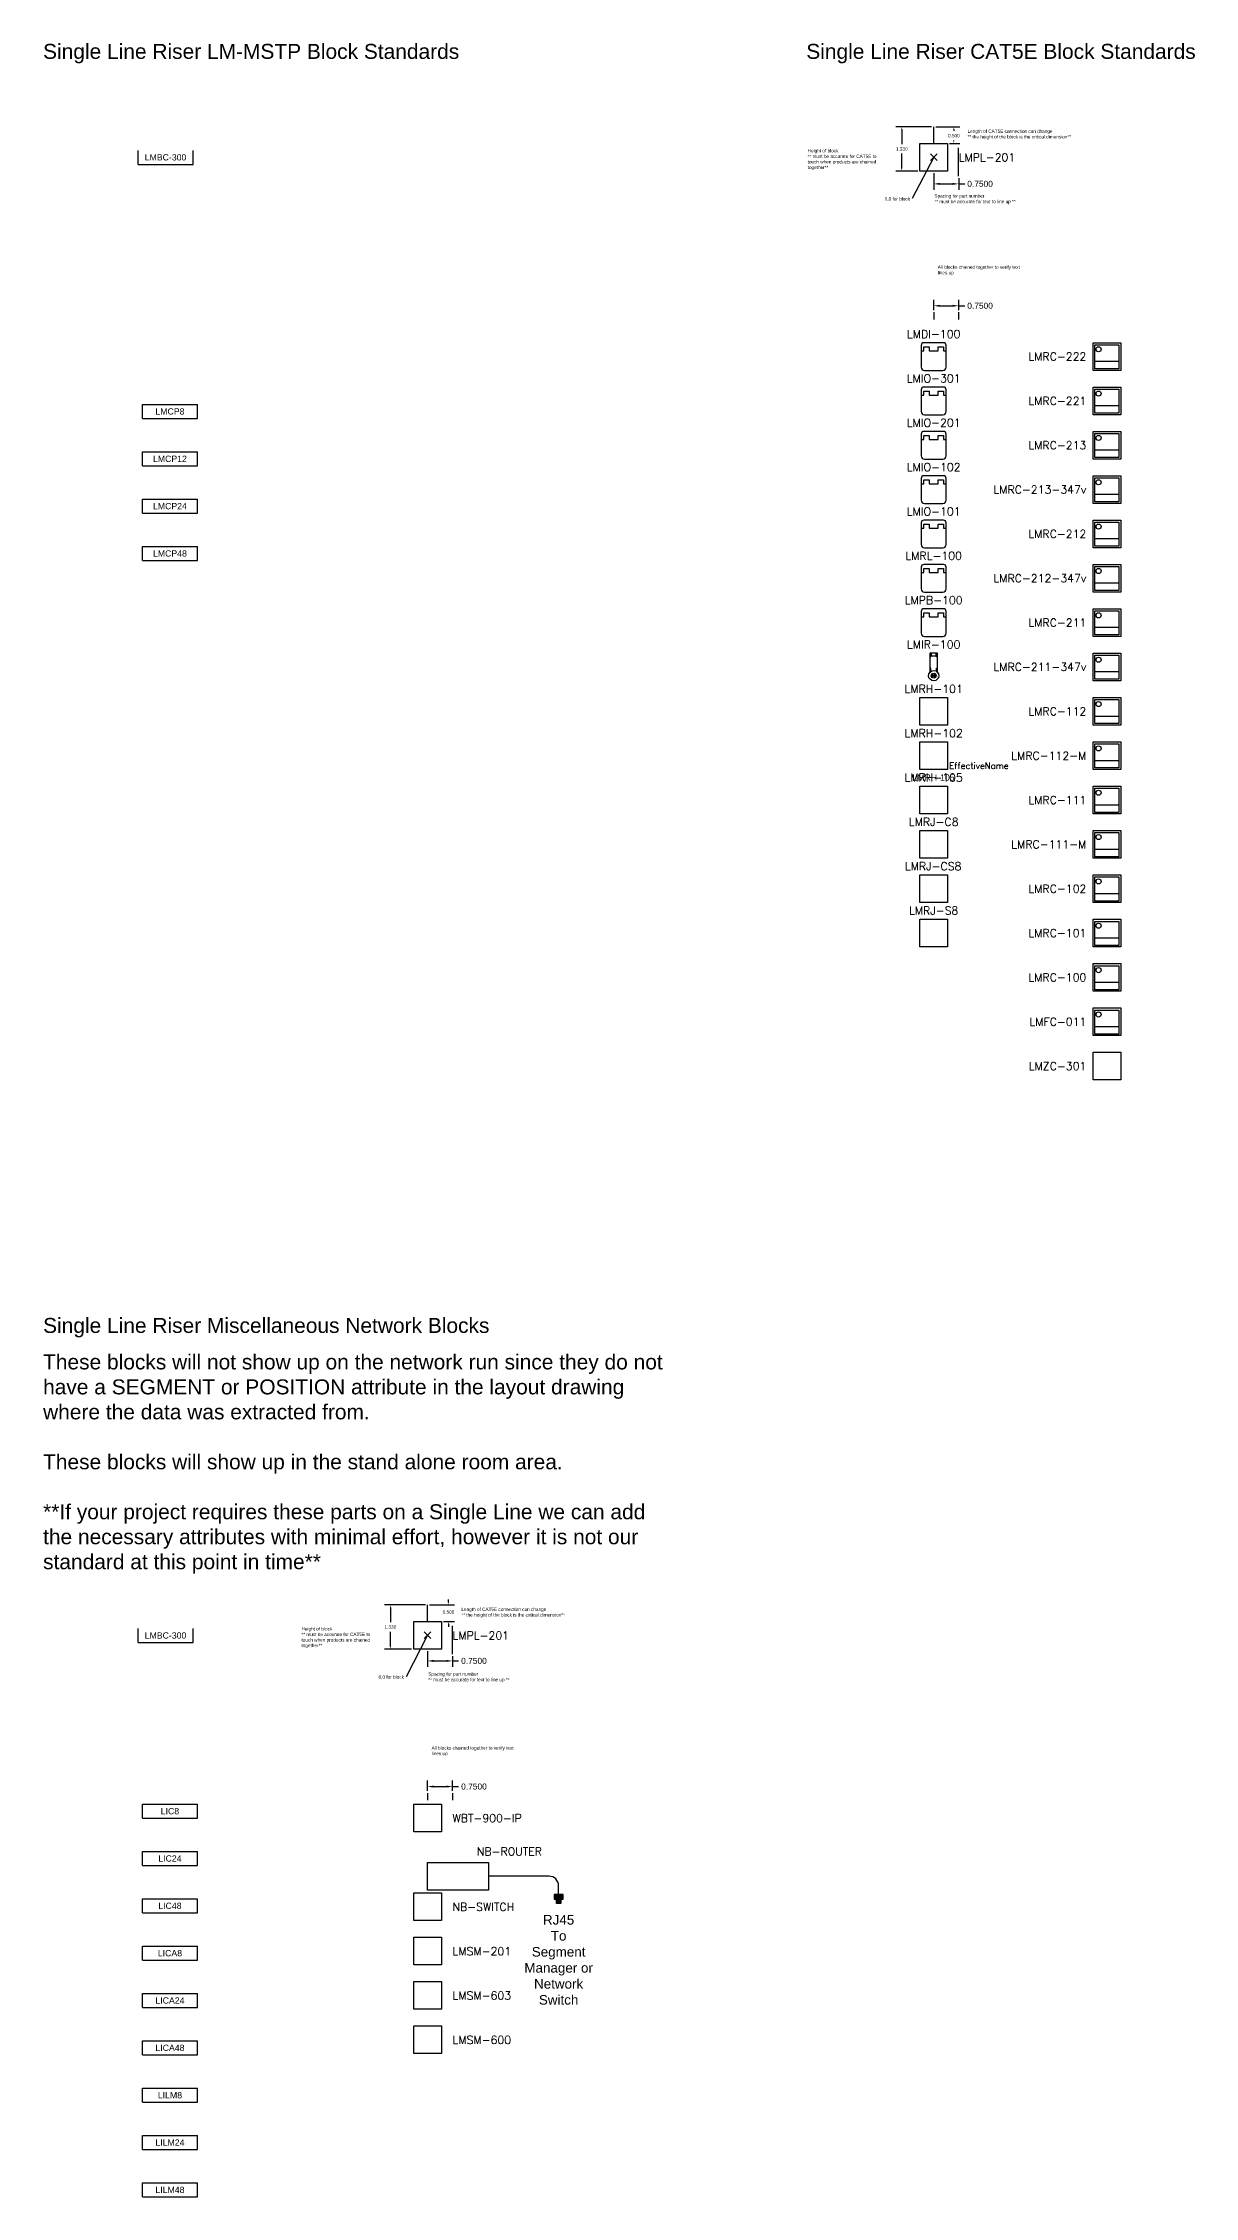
# Model space of a CAD drawing. Header units: inches. Extents: x -312 to 26, y -182 to 37.
# Drawn here: x -272.7 to -238.2, y -27.6 to 37 of the extents above; entities that cross this region are included whole.
import ezdxf

# ---------------------------------------------------------------- set-up
doc = ezdxf.new("R2010")
doc.units = ezdxf.units.IN
doc.header["$MEASUREMENT"] = 0
doc.set_wipeout_variables(frame=1)
doc.header["$PDMODE"] = 3
doc.header["$PDSIZE"] = 0.1
doc.linetypes.add('HIDDEN', pattern=[0.375, 0.25, -0.125])
doc.layers.add('WS', color=7, linetype='Continuous')
doc.styles.add('Arial', font='arial.ttf', dxfattribs={"height": 0.1875})
doc.styles.add('ROMANS', font='ROMANS.shx')
doc.styles.get("Standard").update_dxf_attribs({"font": 'arial.ttf'})
doc.styles.add('WS8th', font='complex.shx', dxfattribs={"height": 0.1875})
doc.dimstyles.get("Standard").update_dxf_attribs({"dimtxt": 0.18, "dimasz": 0.18, "dimexe": 0.18, "dimexo": 0.0625, "dimgap": 0.09, "dimtad": 0, "dimtih": 1, "dimtoh": 1, "dimdec": 4, "dimzin": 0, "dimdsep": 46, "dimtxsty": 'Standard', "dimcen": 0.09, "dimadec": 0, "dimazin": 0, "dimtfac": 1, "dimtdec": 4, "dimtofl": 0, "dimtmove": 0, "dimatfit": 3, "dimfxl": 1, "dimtolj": 1, "dimtzin": 0, "dimarcsym": 0})

# ---------------------------------------------------------------- blocks, each defined once
blk = doc.blocks.new('LMIO-101')
blk.add_wipeout([(-0.375, -0.413), (0.375, -0.413), (0.375, 0.417), (-0.375, 0.417)])
blk.add_lwpolyline([(-0.291, 0.417, 0.414214), (-0.375, 0.332), (-0.375, -0.313, 0.414214), (-0.275, -0.413), (0.275, -0.413, 0.414214), (0.375, -0.313), (0.375, 0.332, 0.414214), (0.291, 0.417)], format="xyb", close=True)
blk.add_lwpolyline([(-0.375, 0.175), (-0.293, 0.175), (-0.293, 0.298), (-0.132, 0.298), (-0.132, 0.175), (0.132, 0.175), (0.132, 0.298), (0.293, 0.298), (0.293, 0.175), (0.375, 0.175)])
at = {"insert": (0, 0.677), "char_height": 0.24, "width": 5.724, "attachment_point": 5, "style": 'ROMANS'}
blk.add_mtext('LMIO-101', dxfattribs=at)
blk = doc.blocks.new('LMDI-100')
blk.add_wipeout([(-0.375, -0.413), (0.375, -0.413), (0.375, 0.417), (-0.375, 0.417)])
blk.add_lwpolyline([(-0.291, 0.417, 0.414214), (-0.375, 0.332), (-0.375, -0.313, 0.414214), (-0.275, -0.413), (0.275, -0.413, 0.414214), (0.375, -0.313), (0.375, 0.332, 0.414214), (0.291, 0.417)], format="xyb", close=True)
blk.add_lwpolyline([(-0.375, 0.175), (-0.293, 0.175), (-0.293, 0.298), (-0.132, 0.298), (-0.132, 0.175), (0.132, 0.175), (0.132, 0.298), (0.293, 0.298), (0.293, 0.175), (0.375, 0.175)])
at = {"insert": (0, 0.677), "char_height": 0.24, "width": 5.724, "attachment_point": 5, "style": 'ROMANS'}
blk.add_mtext('LMDI-100', dxfattribs=at)
blk = doc.blocks.new('LMRL-100')
blk.add_wipeout([(-0.375, -0.413), (0.375, -0.413), (0.375, 0.417), (-0.375, 0.417)])
blk.add_lwpolyline([(-0.291, 0.417, 0.414214), (-0.375, 0.332), (-0.375, -0.313, 0.414214), (-0.275, -0.413), (0.275, -0.413, 0.414214), (0.375, -0.313), (0.375, 0.332, 0.414214), (0.291, 0.417)], format="xyb", close=True)
blk.add_lwpolyline([(-0.375, 0.175), (-0.293, 0.175), (-0.293, 0.298), (-0.132, 0.298), (-0.132, 0.175), (0.132, 0.175), (0.132, 0.298), (0.293, 0.298), (0.293, 0.175), (0.375, 0.175)])
at = {"insert": (0, 0.677), "char_height": 0.24, "width": 5.724, "attachment_point": 5, "style": 'ROMANS'}
blk.add_mtext('LMRL-100', dxfattribs=at)
blk = doc.blocks.new('LMIO-301')
blk.add_wipeout([(-0.375, -0.413), (0.375, -0.413), (0.375, 0.417), (-0.375, 0.417)])
blk.add_lwpolyline([(-0.291, 0.417, 0.414214), (-0.375, 0.332), (-0.375, -0.313, 0.414214), (-0.275, -0.413), (0.275, -0.413, 0.414214), (0.375, -0.313), (0.375, 0.332, 0.414214), (0.291, 0.417)], format="xyb", close=True)
blk.add_lwpolyline([(-0.375, 0.175), (-0.293, 0.175), (-0.293, 0.298), (-0.132, 0.298), (-0.132, 0.175), (0.132, 0.175), (0.132, 0.298), (0.293, 0.298), (0.293, 0.175), (0.375, 0.175)])
at = {"insert": (0, 0.677), "char_height": 0.24, "width": 5.724, "attachment_point": 5, "style": 'ROMANS'}
blk.add_mtext('LMIO-301', dxfattribs=at)
blk = doc.blocks.new('LMIO-201')
blk.add_wipeout([(-0.375, -0.413), (0.375, -0.413), (0.375, 0.417), (-0.375, 0.417)])
blk.add_lwpolyline([(-0.291, 0.417, 0.414214), (-0.375, 0.332), (-0.375, -0.313, 0.414214), (-0.275, -0.413), (0.275, -0.413, 0.414214), (0.375, -0.313), (0.375, 0.332, 0.414214), (0.291, 0.417)], format="xyb", close=True)
blk.add_lwpolyline([(-0.375, 0.175), (-0.293, 0.175), (-0.293, 0.298), (-0.132, 0.298), (-0.132, 0.175), (0.132, 0.175), (0.132, 0.298), (0.293, 0.298), (0.293, 0.175), (0.375, 0.175)])
at = {"insert": (0, 0.677), "char_height": 0.24, "width": 5.724, "attachment_point": 5, "style": 'ROMANS'}
blk.add_mtext('LMIO-201', dxfattribs=at)
blk = doc.blocks.new('LMIO-102')
blk.add_wipeout([(-0.375, -0.413), (0.375, -0.413), (0.375, 0.417), (-0.375, 0.417)])
blk.add_lwpolyline([(-0.291, 0.417, 0.414214), (-0.375, 0.332), (-0.375, -0.313, 0.414214), (-0.275, -0.413), (0.275, -0.413, 0.414214), (0.375, -0.313), (0.375, 0.332, 0.414214), (0.291, 0.417)], format="xyb", close=True)
blk.add_lwpolyline([(-0.375, 0.175), (-0.293, 0.175), (-0.293, 0.298), (-0.132, 0.298), (-0.132, 0.175), (0.132, 0.175), (0.132, 0.298), (0.293, 0.298), (0.293, 0.175), (0.375, 0.175)])
at = {"insert": (0, 0.677), "char_height": 0.24, "width": 5.724, "attachment_point": 5, "style": 'ROMANS'}
blk.add_mtext('LMIO-102', dxfattribs=at)
blk = doc.blocks.new('LMRC-222')
blk.add_wipeout([(-0.415, 0.415), (0.415, 0.415), (0.415, -0.415), (-0.415, -0.415)])
blk.add_line((0.362, -0.15), (-0.359, -0.15))
for points in [[(-0.415, 0.415), (0.415, 0.415), (0.415, -0.415), (-0.415, -0.415)], [(-0.359, 0.352), (0.362, 0.352), (0.362, -0.369), (-0.359, -0.369)]]:
    blk.add_lwpolyline(points, close=True)
blk.add_circle((-0.248, 0.219), 0.0765)
at = {"insert": (-0.615, 0), "char_height": 0.24, "width": 5.724, "attachment_point": 6, "style": 'ROMANS'}
blk.add_mtext('LMRC-222', dxfattribs=at)
blk = doc.blocks.new('LMRC-221')
blk.add_wipeout([(-0.415, 0.415), (0.415, 0.415), (0.415, -0.415), (-0.415, -0.415)])
blk.add_line((0.362, -0.15), (-0.359, -0.15))
for points in [[(-0.415, 0.415), (0.415, 0.415), (0.415, -0.415), (-0.415, -0.415)], [(-0.359, 0.352), (0.362, 0.352), (0.362, -0.369), (-0.359, -0.369)]]:
    blk.add_lwpolyline(points, close=True)
blk.add_circle((-0.248, 0.219), 0.0765)
at = {"insert": (-0.615, 0), "char_height": 0.24, "width": 5.724, "attachment_point": 6, "style": 'ROMANS'}
blk.add_mtext('LMRC-221', dxfattribs=at)
blk = doc.blocks.new('LMRC-213')
blk.add_wipeout([(-0.415, 0.415), (0.415, 0.415), (0.415, -0.415), (-0.415, -0.415)])
blk.add_line((0.362, -0.15), (-0.359, -0.15))
for points in [[(-0.415, 0.415), (0.415, 0.415), (0.415, -0.415), (-0.415, -0.415)], [(-0.359, 0.352), (0.362, 0.352), (0.362, -0.369), (-0.359, -0.369)]]:
    blk.add_lwpolyline(points, close=True)
blk.add_circle((-0.248, 0.219), 0.0765)
at = {"insert": (-0.615, 0), "char_height": 0.24, "width": 5.724, "attachment_point": 6, "style": 'ROMANS'}
blk.add_mtext('LMRC-213', dxfattribs=at)
blk = doc.blocks.new('LMRC-212')
blk.add_wipeout([(-0.415, 0.415), (0.415, 0.415), (0.415, -0.415), (-0.415, -0.415)])
blk.add_line((0.362, -0.15), (-0.359, -0.15))
for points in [[(-0.415, 0.415), (0.415, 0.415), (0.415, -0.415), (-0.415, -0.415)], [(-0.359, 0.352), (0.362, 0.352), (0.362, -0.369), (-0.359, -0.369)]]:
    blk.add_lwpolyline(points, close=True)
blk.add_circle((-0.248, 0.219), 0.0765)
at = {"insert": (-0.615, 0), "char_height": 0.24, "width": 5.724, "attachment_point": 6, "style": 'ROMANS'}
blk.add_mtext('LMRC-212', dxfattribs=at)
blk = doc.blocks.new('LMRC-211')
blk.add_wipeout([(-0.415, 0.415), (0.415, 0.415), (0.415, -0.415), (-0.415, -0.415)])
blk.add_line((0.362, -0.15), (-0.359, -0.15))
for points in [[(-0.415, 0.415), (0.415, 0.415), (0.415, -0.415), (-0.415, -0.415)], [(-0.359, 0.352), (0.362, 0.352), (0.362, -0.369), (-0.359, -0.369)]]:
    blk.add_lwpolyline(points, close=True)
blk.add_circle((-0.248, 0.219), 0.0765)
at = {"insert": (-0.615, 0), "char_height": 0.24, "width": 5.724, "attachment_point": 6, "style": 'ROMANS'}
blk.add_mtext('LMRC-211', dxfattribs=at)
blk = doc.blocks.new('LMRC-112')
blk.add_wipeout([(-0.415, 0.415), (0.415, 0.415), (0.415, -0.415), (-0.415, -0.415)])
blk.add_line((0.362, -0.15), (-0.359, -0.15))
for points in [[(-0.415, 0.415), (0.415, 0.415), (0.415, -0.415), (-0.415, -0.415)], [(-0.359, 0.352), (0.362, 0.352), (0.362, -0.369), (-0.359, -0.369)]]:
    blk.add_lwpolyline(points, close=True)
blk.add_circle((-0.248, 0.219), 0.0765)
at = {"insert": (-0.615, 0), "char_height": 0.24, "width": 5.724, "attachment_point": 6, "style": 'ROMANS'}
blk.add_mtext('LMRC-112', dxfattribs=at)
blk = doc.blocks.new('LMRC-111')
blk.add_wipeout([(-0.415, 0.415), (0.415, 0.415), (0.415, -0.415), (-0.415, -0.415)])
blk.add_line((0.362, -0.15), (-0.359, -0.15))
for points in [[(-0.415, 0.415), (0.415, 0.415), (0.415, -0.415), (-0.415, -0.415)], [(-0.359, 0.352), (0.362, 0.352), (0.362, -0.369), (-0.359, -0.369)]]:
    blk.add_lwpolyline(points, close=True)
blk.add_circle((-0.248, 0.219), 0.0765)
at = {"insert": (-0.615, 0), "char_height": 0.24, "width": 5.724, "attachment_point": 6, "style": 'ROMANS'}
blk.add_mtext('LMRC-111', dxfattribs=at)
blk = doc.blocks.new('LMRC-102')
blk.add_wipeout([(-0.415, 0.415), (0.415, 0.415), (0.415, -0.415), (-0.415, -0.415)])
blk.add_line((0.362, -0.15), (-0.359, -0.15))
for points in [[(-0.415, 0.415), (0.415, 0.415), (0.415, -0.415), (-0.415, -0.415)], [(-0.359, 0.352), (0.362, 0.352), (0.362, -0.369), (-0.359, -0.369)]]:
    blk.add_lwpolyline(points, close=True)
blk.add_circle((-0.248, 0.219), 0.0765)
at = {"insert": (-0.615, 0), "char_height": 0.24, "width": 5.724, "attachment_point": 6, "style": 'ROMANS'}
blk.add_mtext('LMRC-102', dxfattribs=at)
blk = doc.blocks.new('LMRC-101')
blk.add_wipeout([(-0.415, 0.415), (0.415, 0.415), (0.415, -0.415), (-0.415, -0.415)])
blk.add_line((0.362, -0.15), (-0.359, -0.15))
for points in [[(-0.415, 0.415), (0.415, 0.415), (0.415, -0.415), (-0.415, -0.415)], [(-0.359, 0.352), (0.362, 0.352), (0.362, -0.369), (-0.359, -0.369)]]:
    blk.add_lwpolyline(points, close=True)
blk.add_circle((-0.248, 0.219), 0.0765)
at = {"insert": (-0.615, 0), "char_height": 0.24, "width": 5.724, "attachment_point": 6, "style": 'ROMANS'}
blk.add_mtext('LMRC-101', dxfattribs=at)
blk = doc.blocks.new('LMFC-011')
blk.add_wipeout([(-0.415, 0.415), (0.415, 0.415), (0.415, -0.415), (-0.415, -0.415)])
blk.add_line((0.362, -0.15), (-0.359, -0.15))
for points in [[(-0.415, 0.415), (0.415, 0.415), (0.415, -0.415), (-0.415, -0.415)], [(-0.359, 0.352), (0.362, 0.352), (0.362, -0.369), (-0.359, -0.369)]]:
    blk.add_lwpolyline(points, close=True)
blk.add_circle((-0.248, 0.219), 0.0765)
at = {"insert": (-0.615, 0), "char_height": 0.24, "width": 5.724, "attachment_point": 6, "style": 'ROMANS'}
blk.add_mtext('LMFC-011', dxfattribs=at)
blk = doc.blocks.new('LMZC-301')
blk.add_wipeout([(-0.415, 0.415), (0.415, 0.415), (0.415, -0.415), (-0.415, -0.415)])
blk.add_lwpolyline([(-0.415, 0.415), (0.415, 0.415), (0.415, -0.415), (-0.415, -0.415)], close=True)
at = {"insert": (-0.615, 0), "char_height": 0.24, "width": 5.724, "attachment_point": 6, "style": 'ROMANS'}
blk.add_mtext('LMZC-301', dxfattribs=at)
blk = doc.blocks.new('LMBC-300')
blk.add_wipeout([(0.823, 0), (-0.827, 0), (-0.827, -0.42), (0.823, -0.42)])
for p, q in [((-0.827, -0.42), (-0.827, 0)), ((0.823, -0.42), (0.823, 0)), ((-0.827, -0.42), (0.823, -0.42))]:
    blk.add_line(p, q)
at = {"insert": (-0.002, -0.21), "char_height": 0.1872, "width": 5.25301, "attachment_point": 5}
blk.add_mtext('LMBC-300', dxfattribs=at)
blk = doc.blocks.new('LMCP24')
blk.add_wipeout([(0.825, 0), (-0.825, 0), (-0.825, -0.42), (0.825, -0.42)])
for p, q in [((-0.825, 0), (0.825, 0)), ((-0.825, -0.42), (-0.825, 0)), ((0.825, -0.42), (0.825, 0)), ((-0.825, -0.42), (0.825, -0.42))]:
    blk.add_line(p, q)
at = {"insert": (-0.002, -0.208), "char_height": 0.1872, "width": 5.25301, "attachment_point": 5}
blk.add_mtext('LMCP24', dxfattribs=at)
blk = doc.blocks.new('LMCP48')
blk.add_wipeout([(0.825, 0), (-0.825, 0), (-0.825, -0.42), (0.825, -0.42)])
for p, q in [((-0.825, 0), (0.825, 0)), ((-0.825, -0.42), (-0.825, 0)), ((0.825, -0.42), (0.825, 0)), ((-0.825, -0.42), (0.825, -0.42))]:
    blk.add_line(p, q)
at = {"insert": (-0.002, -0.208), "char_height": 0.1872, "width": 5.25301, "attachment_point": 5}
blk.add_mtext('LMCP48', dxfattribs=at)
blk = doc.blocks.new('LMCP8')
blk.add_wipeout([(0.825, 0), (-0.825, 0), (-0.825, -0.42), (0.825, -0.42)])
for p, q in [((-0.825, 0), (0.825, 0)), ((-0.825, -0.42), (-0.825, 0)), ((0.825, -0.42), (0.825, 0)), ((-0.825, -0.42), (0.825, -0.42))]:
    blk.add_line(p, q)
at = {"insert": (-0.002, -0.208), "char_height": 0.1872, "width": 5.25301, "attachment_point": 5}
blk.add_mtext('LMCP8', dxfattribs=at)
blk = doc.blocks.new('LMCP12')
blk.add_wipeout([(0.825, 0), (-0.825, 0), (-0.825, -0.42), (0.825, -0.42)])
for p, q in [((-0.825, 0), (0.825, 0)), ((-0.825, -0.42), (-0.825, 0)), ((0.825, -0.42), (0.825, 0)), ((-0.825, -0.42), (0.825, -0.42))]:
    blk.add_line(p, q)
at = {"insert": (-0.002, -0.208), "char_height": 0.1872, "width": 5.25301, "attachment_point": 5}
blk.add_mtext('LMCP12', dxfattribs=at)
blk = doc.blocks.new('LMRC-213-347v')
blk.add_wipeout([(-0.415, 0.415), (0.415, 0.415), (0.415, -0.415), (-0.415, -0.415)])
blk.add_line((0.362, -0.15), (-0.359, -0.15))
for points in [[(-0.415, 0.415), (0.415, 0.415), (0.415, -0.415), (-0.415, -0.415)], [(-0.359, 0.352), (0.362, 0.352), (0.362, -0.369), (-0.359, -0.369)]]:
    blk.add_lwpolyline(points, close=True)
blk.add_circle((-0.248, 0.219), 0.0765)
at = {"insert": (-0.615, 0), "char_height": 0.24, "width": 5.724, "attachment_point": 6, "style": 'ROMANS'}
blk.add_mtext('LMRC-213-347v', dxfattribs=at)
blk = doc.blocks.new('LMRC-212-347v')
blk.add_wipeout([(-0.415, 0.415), (0.415, 0.415), (0.415, -0.415), (-0.415, -0.415)])
blk.add_line((0.362, -0.15), (-0.359, -0.15))
for points in [[(-0.415, 0.415), (0.415, 0.415), (0.415, -0.415), (-0.415, -0.415)], [(-0.359, 0.352), (0.362, 0.352), (0.362, -0.369), (-0.359, -0.369)]]:
    blk.add_lwpolyline(points, close=True)
blk.add_circle((-0.248, 0.219), 0.0765)
at = {"insert": (-0.615, 0), "char_height": 0.24, "width": 5.724, "attachment_point": 6, "style": 'ROMANS'}
blk.add_mtext('LMRC-212-347v', dxfattribs=at)
blk = doc.blocks.new('LMRC-211-347v')
blk.add_wipeout([(-0.415, 0.415), (0.415, 0.415), (0.415, -0.415), (-0.415, -0.415)])
blk.add_line((0.362, -0.15), (-0.359, -0.15))
for points in [[(-0.415, 0.415), (0.415, 0.415), (0.415, -0.415), (-0.415, -0.415)], [(-0.359, 0.352), (0.362, 0.352), (0.362, -0.369), (-0.359, -0.369)]]:
    blk.add_lwpolyline(points, close=True)
blk.add_circle((-0.248, 0.219), 0.0765)
at = {"insert": (-0.615, 0), "char_height": 0.24, "width": 5.724, "attachment_point": 6, "style": 'ROMANS'}
blk.add_mtext('LMRC-211-347v', dxfattribs=at)
blk = doc.blocks.new('LMRC-112-M')
blk.add_wipeout([(-0.415, 0.415), (0.415, 0.415), (0.415, -0.415), (-0.415, -0.415)])
blk.add_line((0.362, -0.15), (-0.359, -0.15))
for points in [[(-0.415, 0.415), (0.415, 0.415), (0.415, -0.415), (-0.415, -0.415)], [(-0.359, 0.352), (0.362, 0.352), (0.362, -0.369), (-0.359, -0.369)]]:
    blk.add_lwpolyline(points, close=True)
blk.add_circle((-0.248, 0.219), 0.0765)
at = {"insert": (-0.615, 0), "char_height": 0.24, "width": 5.724, "attachment_point": 6, "style": 'ROMANS'}
blk.add_mtext('LMRC-112-M', dxfattribs=at)
blk = doc.blocks.new('LMRC-111-M')
blk.add_wipeout([(-0.415, 0.415), (0.415, 0.415), (0.415, -0.415), (-0.415, -0.415)])
blk.add_line((0.362, -0.15), (-0.359, -0.15))
for points in [[(-0.415, 0.415), (0.415, 0.415), (0.415, -0.415), (-0.415, -0.415)], [(-0.359, 0.352), (0.362, 0.352), (0.362, -0.369), (-0.359, -0.369)]]:
    blk.add_lwpolyline(points, close=True)
blk.add_circle((-0.248, 0.219), 0.0765)
at = {"insert": (-0.615, 0), "char_height": 0.24, "width": 5.724, "attachment_point": 6, "style": 'ROMANS'}
blk.add_mtext('LMRC-111-M', dxfattribs=at)
blk = doc.blocks.new('LMRC-100')
blk.add_wipeout([(-0.415, 0.415), (0.415, 0.415), (0.415, -0.415), (-0.415, -0.415)])
blk.add_line((0.362, -0.15), (-0.359, -0.15))
for points in [[(-0.415, 0.415), (0.415, 0.415), (0.415, -0.415), (-0.415, -0.415)], [(-0.359, 0.352), (0.362, 0.352), (0.362, -0.369), (-0.359, -0.369)]]:
    blk.add_lwpolyline(points, close=True)
blk.add_circle((-0.248, 0.219), 0.0765)
at = {"insert": (-0.615, 0), "char_height": 0.24, "width": 5.724, "attachment_point": 6, "style": 'ROMANS'}
blk.add_mtext('LMRC-100', dxfattribs=at)
blk = doc.blocks.new('LMIR-100')
blk.add_wipeout([(-0.154, -0.415), (0.154, -0.415), (0.154, 0.415), (-0.154, 0.415)])
at = {"linetype": 'HIDDEN'}
for p, q in [((-0.061, 0.322), (-0.061, 0.415)), ((0.061, 0.322), (-0.061, 0.322)), ((0.061, 0.415), (0.061, 0.322))]:
    blk.add_line(p, q, dxfattribs=at)
for points, format in [([(0.117, -0.16), (0.117, 0.397, 0.414214), (0.099, 0.415), (-0.099, 0.415, 0.414214), (-0.117, 0.397), (-0.117, -0.16)], "xyb"), ([(-0.141, -0.307, 0.00917, 0.00229, 0), (-0.078, -0.286, 0, 0, 0)], "xyseb"), ([(-0.087, -0.14, 0.00917, 0.00229, 0), (-0.048, -0.194, 0, 0, 0)], "xyseb"), ([(0, -0.409, 0.00917, 0.00229, 0), (0, -0.343, 0, 0, 0)], "xyseb"), ([(0.087, -0.14, 0.00917, 0.00229, 0), (0.048, -0.194, 0, 0, 0)], "xyseb"), ([(0.141, -0.307, 0.00917, 0.00229, 0), (0.078, -0.286, 0, 0, 0)], "xyseb")]:
    blk.add_lwpolyline(points, format=format)
for points in [[(-0.101, 0.363), (-0.101, 0.306), (-0.082, 0.306), (-0.082, 0.363)], [(0.101, 0.363), (0.101, 0.306), (0.082, 0.306), (0.082, 0.363)], [(-0.101, -0.038), (-0.101, -0.096), (-0.082, -0.096), (-0.082, -0.038)], [(0.101, -0.038), (0.101, -0.096), (0.082, -0.096), (0.082, -0.038)]]:
    blk.add_lwpolyline(points, close=True)
for centre, radius in [((-0.091, 0.39), 0.0115), ((0.091, 0.39), 0.0115), ((0, -0.261), 0.154), ((0, -0.261), 0.0745), ((-0.034, -0.214), 0.00721), ((0, -0.261), 0.035), ((0, -0.261), 0.00721)]:
    blk.add_circle(centre, radius)
at = {"insert": (0, 0.674), "char_height": 0.24, "width": 5.724, "attachment_point": 5, "style": 'ROMANS'}
blk.add_mtext('LMIR-100', dxfattribs=at)
blk = doc.blocks.new('LMRH-101')
blk.add_wipeout([(-0.415, 0.415), (0.415, 0.415), (0.415, -0.415), (-0.415, -0.415)])
blk.add_lwpolyline([(-0.415, 0.415), (0.415, 0.415), (0.415, -0.415), (-0.415, -0.415)], close=True)
at = {"insert": (0, 0.674), "char_height": 0.24, "width": 5.724, "attachment_point": 5, "style": 'ROMANS'}
blk.add_mtext('LMRH-101', dxfattribs=at)
blk = doc.blocks.new('LMRH-102')
blk.add_wipeout([(-0.415, 0.415), (0.415, 0.415), (0.415, -0.415), (-0.415, -0.415)])
blk.add_lwpolyline([(-0.415, 0.415), (0.415, 0.415), (0.415, -0.415), (-0.415, -0.415)], close=True)
at = {"insert": (0, 0.674), "char_height": 0.24, "width": 5.724, "attachment_point": 5, "style": 'ROMANS'}
blk.add_mtext('LMRH-102', dxfattribs=at)
blk = doc.blocks.new('LMRH-105')
blk.add_wipeout([(-0.415, 0.415), (0.415, 0.415), (0.415, -0.415), (-0.415, -0.415)])
blk.add_lwpolyline([(-0.415, 0.415), (0.415, 0.415), (0.415, -0.415), (-0.415, -0.415)], close=True)
at = {"insert": (0, 0.674), "char_height": 0.24, "width": 5.724, "attachment_point": 5, "style": 'ROMANS'}
blk.add_mtext('LMRH-105', dxfattribs=at)
blk = doc.blocks.new('NB-ROUTER')
blk.add_lwpolyline([(0, 0), (1.83, 0), (1.83, -0.83), (0, -0.83)], close=True)
at = {"layer": 'WS'}
for p, q in [((3.646, -0.415), (1.83, -0.415)), ((4.067, -0.968), (3.802, -0.968)), ((4.067, -0.968), (3.802, -0.968)), ((3.802, -0.968), (3.802, -1.101)), ((3.802, -0.968), (3.802, -1.101)), ((3.802, -1.101), (4.067, -1.101)), ((3.802, -1.101), (4.067, -1.101)), ((3.868, -1.234), (3.868, -1.101)), ((3.868, -1.234), (3.868, -1.101)), ((4.001, -1.234), (3.868, -1.234)), ((4.001, -1.234), (3.868, -1.234)), ((3.934, -0.968), (3.934, -0.703)), ((4.001, -1.101), (4.001, -1.234)), ((4.001, -1.101), (4.001, -1.234)), ((4.067, -1.101), (4.067, -0.968)), ((4.067, -1.101), (4.067, -0.968))]:
    blk.add_line(p, q, dxfattribs=at)
blk.add_arc((3.646, -0.703), 0.288, 0, 90, dxfattribs=at)
for points in [[(4.067, -0.968), (3.802, -0.968), (4.067, -1.101), (3.802, -1.101)], [(4.067, -0.968), (3.802, -0.968), (4.067, -1.101), (3.802, -1.101)], [(4.001, -1.101), (3.868, -1.101), (4.001, -1.234), (3.868, -1.234)], [(4.001, -1.101), (3.868, -1.101), (4.001, -1.234), (3.868, -1.234)]]:
    blk.add_solid(points, dxfattribs=at)
at = {"insert": (1.481, 0.327), "char_height": 0.24, "width": 5.724, "attachment_point": 4, "style": 'ROMANS'}
blk.add_mtext('NB-ROUTER', dxfattribs=at)
at = {"layer": 'WS', "linetype": 'Continuous', "insert": (3.934, -1.579), "char_height": 0.288, "width": 2.67207, "attachment_point": 2}
blk.add_mtext('RJ45\\PTo\\PSegment Manager or Network Switch', dxfattribs=at)
blk = doc.blocks.new('NB-SWITCH')
blk.add_lwpolyline([(-0.415, 0.415), (0.415, 0.415), (0.415, -0.415), (-0.415, -0.415)], close=True)
at = {"insert": (0.75, -0.005), "char_height": 0.24, "width": 5.724, "attachment_point": 4, "style": 'ROMANS'}
blk.add_mtext('NB-SWITCH', dxfattribs=at)
blk = doc.blocks.new('LMSM-201')
blk.add_lwpolyline([(-0.415, 0.415), (0.415, 0.415), (0.415, -0.415), (-0.415, -0.415)], close=True)
at = {"insert": (0.75, -0.005), "char_height": 0.24, "width": 5.724, "attachment_point": 4, "style": 'ROMANS'}
blk.add_mtext('LMSM-201', dxfattribs=at)
blk = doc.blocks.new('LMSM-603')
blk.add_lwpolyline([(-0.415, 0.415), (0.415, 0.415), (0.415, -0.415), (-0.415, -0.415)], close=True)
at = {"insert": (0.75, -0.005), "char_height": 0.24, "width": 5.724, "attachment_point": 4, "style": 'ROMANS'}
blk.add_mtext('LMSM-603', dxfattribs=at)
blk = doc.blocks.new('LMSM-600')
blk.add_lwpolyline([(-0.415, 0.415), (0.415, 0.415), (0.415, -0.415), (-0.415, -0.415)], close=True)
at = {"insert": (0.75, -0.005), "char_height": 0.24, "width": 5.724, "attachment_point": 4, "style": 'ROMANS'}
blk.add_mtext('LMSM-600', dxfattribs=at)
blk = doc.blocks.new('LMRJ-C8')
blk.add_wipeout([(-0.415, 0.415), (0.415, 0.415), (0.415, -0.415), (-0.415, -0.415)])
at = {"linetype": 'Continuous'}
for p, q in [((-0.188, 0.415), (-0.016, 0.415)), ((-0.188, 0.415), (-0.016, 0.415)), ((-0.016, 0.415), (0.193, 0.415)), ((-0.016, 0.415), (0.193, 0.415))]:
    blk.add_line(p, q, dxfattribs=at)
blk.add_lwpolyline([(-0.415, 0.415), (0.415, 0.415), (0.415, -0.415), (-0.415, -0.415)], close=True)
at = {"insert": (0, 0.674), "char_height": 0.24, "width": 5.724, "attachment_point": 5, "style": 'ROMANS'}
blk.add_mtext('LMRJ-C8', dxfattribs=at)
blk = doc.blocks.new('LMRJ-CS8')
blk.add_wipeout([(-0.415, 0.415), (0.415, 0.415), (0.415, -0.415), (-0.415, -0.415)])
at = {"linetype": 'Continuous'}
for p, q in [((-0.188, 0.415), (-0.016, 0.415)), ((-0.188, 0.415), (-0.016, 0.415)), ((-0.016, 0.415), (0.193, 0.415)), ((-0.016, 0.415), (0.193, 0.415))]:
    blk.add_line(p, q, dxfattribs=at)
blk.add_lwpolyline([(-0.415, 0.415), (0.415, 0.415), (0.415, -0.415), (-0.415, -0.415)], close=True)
at = {"insert": (-0.016, 0.674), "char_height": 0.24, "width": 5.724, "attachment_point": 5, "style": 'ROMANS'}
blk.add_mtext('LMRJ-CS8', dxfattribs=at)
blk = doc.blocks.new('LMRJ-S8')
blk.add_wipeout([(-0.415, 0.415), (0.415, 0.415), (0.415, -0.415), (-0.415, -0.415)])
at = {"linetype": 'Continuous'}
for p, q in [((-0.188, 0.415), (-0.016, 0.415)), ((-0.188, 0.415), (-0.016, 0.415)), ((-0.016, 0.415), (0.193, 0.415)), ((-0.016, 0.415), (0.193, 0.415))]:
    blk.add_line(p, q, dxfattribs=at)
blk.add_lwpolyline([(-0.415, 0.415), (0.415, 0.415), (0.415, -0.415), (-0.415, -0.415)], close=True)
at = {"insert": (0, 0.674), "char_height": 0.24, "width": 5.724, "attachment_point": 5, "style": 'ROMANS'}
blk.add_mtext('LMRJ-S8', dxfattribs=at)
blk = doc.blocks.new('WBT-900-IP')
at = {"linetype": 'Continuous'}
for p, q in [((-0.188, 0.415), (-0.016, 0.415)), ((-0.188, 0.415), (-0.016, 0.415)), ((-0.016, 0.415), (0.193, 0.415)), ((-0.016, 0.415), (0.193, 0.415))]:
    blk.add_line(p, q, dxfattribs=at)
blk.add_lwpolyline([(-0.415, 0.415), (0.415, 0.415), (0.415, -0.415), (-0.415, -0.415)], close=True)
at = {"insert": (0.75, -0.005), "char_height": 0.24, "width": 5.724, "attachment_point": 4, "style": 'ROMANS'}
blk.add_mtext('WBT-900-IP', dxfattribs=at)
blk = doc.blocks.new('LMPB-100')
blk.add_wipeout([(-0.375, -0.413), (0.375, -0.413), (0.375, 0.417), (-0.375, 0.417)])
blk.add_lwpolyline([(-0.291, 0.417, 0.414214), (-0.375, 0.332), (-0.375, -0.313, 0.414214), (-0.275, -0.413), (0.275, -0.413, 0.414214), (0.375, -0.313), (0.375, 0.332, 0.414214), (0.291, 0.417)], format="xyb", close=True)
blk.add_lwpolyline([(-0.375, 0.175), (-0.293, 0.175), (-0.293, 0.298), (-0.132, 0.298), (-0.132, 0.175), (0.132, 0.175), (0.132, 0.298), (0.293, 0.298), (0.293, 0.175), (0.375, 0.175)])
at = {"insert": (0, 0.674), "char_height": 0.24, "width": 5.724, "attachment_point": 5, "style": 'ROMANS'}
blk.add_mtext('LMPB-100', dxfattribs=at)
blk = doc.blocks.new('LIC8')
for p, q in [((-0.825, 0), (0.825, 0)), ((-0.825, -0.42), (-0.825, 0)), ((0.825, -0.42), (0.825, 0)), ((-0.825, -0.42), (0.825, -0.42))]:
    blk.add_line(p, q)
at = {"insert": (0, -0.21), "char_height": 0.1872, "width": 5.25301, "attachment_point": 5}
blk.add_mtext('LIC8', dxfattribs=at)
blk = doc.blocks.new('LIC24')
for p, q in [((-0.825, 0), (0.825, 0)), ((-0.825, -0.42), (-0.825, 0)), ((0.825, -0.42), (0.825, 0)), ((-0.825, -0.42), (0.825, -0.42))]:
    blk.add_line(p, q)
at = {"insert": (0, -0.21), "char_height": 0.1872, "width": 5.25301, "attachment_point": 5}
blk.add_mtext('LIC24', dxfattribs=at)
blk = doc.blocks.new('LIC48')
for p, q in [((-0.825, 0), (0.825, 0)), ((-0.825, -0.42), (-0.825, 0)), ((0.825, -0.42), (0.825, 0)), ((-0.825, -0.42), (0.825, -0.42))]:
    blk.add_line(p, q)
at = {"insert": (0, -0.21), "char_height": 0.1872, "width": 5.25301, "attachment_point": 5}
blk.add_mtext('LIC48', dxfattribs=at)
blk = doc.blocks.new('LICA8')
for p, q in [((-0.825, 0), (0.825, 0)), ((-0.825, -0.42), (-0.825, 0)), ((0.825, -0.42), (0.825, 0)), ((-0.825, -0.42), (0.825, -0.42))]:
    blk.add_line(p, q)
at = {"insert": (0, -0.21), "char_height": 0.1872, "width": 5.25301, "attachment_point": 5}
blk.add_mtext('LICA8', dxfattribs=at)
blk = doc.blocks.new('LICA24')
for p, q in [((-0.825, 0), (0.825, 0)), ((-0.825, -0.42), (-0.825, 0)), ((0.825, -0.42), (0.825, 0)), ((-0.825, -0.42), (0.825, -0.42))]:
    blk.add_line(p, q)
at = {"insert": (0, -0.21), "char_height": 0.1872, "width": 5.25301, "attachment_point": 5}
blk.add_mtext('LICA24', dxfattribs=at)
blk = doc.blocks.new('LICA48')
for p, q in [((-0.825, 0), (0.825, 0)), ((-0.825, -0.42), (-0.825, 0)), ((0.825, -0.42), (0.825, 0)), ((-0.825, -0.42), (0.825, -0.42))]:
    blk.add_line(p, q)
at = {"insert": (0, -0.21), "char_height": 0.1872, "width": 5.25301, "attachment_point": 5}
blk.add_mtext('LICA48', dxfattribs=at)
blk = doc.blocks.new('LILM8')
for p, q in [((-0.825, 0), (0.825, 0)), ((-0.825, -0.42), (-0.825, 0)), ((0.825, -0.42), (0.825, 0)), ((-0.825, -0.42), (0.825, -0.42))]:
    blk.add_line(p, q)
at = {"insert": (0, -0.21), "char_height": 0.1872, "width": 5.25301, "attachment_point": 5}
blk.add_mtext('LILM8', dxfattribs=at)
blk = doc.blocks.new('LILM24')
for p, q in [((-0.825, 0), (0.825, 0)), ((-0.825, -0.42), (-0.825, 0)), ((0.825, -0.42), (0.825, 0)), ((-0.825, -0.42), (0.825, -0.42))]:
    blk.add_line(p, q)
at = {"insert": (0, -0.21), "char_height": 0.1872, "width": 5.25301, "attachment_point": 5}
blk.add_mtext('LILM24', dxfattribs=at)
blk = doc.blocks.new('LILM48')
for p, q in [((-0.825, 0), (0.825, 0)), ((-0.825, -0.42), (-0.825, 0)), ((0.825, -0.42), (0.825, 0)), ((-0.825, -0.42), (0.825, -0.42))]:
    blk.add_line(p, q)
at = {"insert": (0, -0.21), "char_height": 0.1872, "width": 5.25301, "attachment_point": 5}
blk.add_mtext('LILM48', dxfattribs=at)
blk = doc.blocks.new('*D178')
at = {"color": 0, "lineweight": -2, "transparency": 16777216}
for p, q in [((-261.198, -15.419), (-261.198, -15.107)), ((-261.018, -15.287), (-260.628, -15.287)), ((-260.448, -15.419), (-260.448, -15.107)), ((-260.448, -15.287), (-260.268, -15.287))]:
    blk.add_line(p, q, dxfattribs=at)
at = {"color": 0, "transparency": 16777216}
for points in [[(-261.018, -15.257), (-261.018, -15.317), (-261.198, -15.287)], [(-260.628, -15.257), (-260.628, -15.317), (-260.448, -15.287)]]:
    blk.add_solid(points, dxfattribs=at)
at = {"layer": 'Defpoints', "color": 0, "transparency": 16777216}
for p in [(-261.198, -15.481), (-260.448, -15.287), (-260.448, -15.481)]:
    blk.add_point(p, dxfattribs=at)
at = {"color": 0, "transparency": 16777216, "insert": (-259.805, -15.287), "char_height": 0.18, "attachment_point": 5}
blk.add_mtext('\\A1;0.7500', dxfattribs=at)
blk = doc.blocks.new('*D179')
at = {"color": 0, "lineweight": -2, "transparency": 16777216}
for p, q in [((-261.261, -9.836), (-262.492, -9.836)), ((-262.312, -9.916), (-262.312, -10.36)), ((-262.312, -11.086), (-262.312, -10.642)), ((-261.676, -11.166), (-262.492, -11.166))]:
    blk.add_line(p, q, dxfattribs=at)
at = {"color": 0, "transparency": 16777216}
for points in [[(-262.325, -9.916), (-262.298, -9.916), (-262.312, -9.836)], [(-262.325, -11.086), (-262.298, -11.086), (-262.312, -11.166)]]:
    blk.add_solid(points, dxfattribs=at)
at = {"layer": 'Defpoints', "color": 0, "transparency": 16777216}
for p in [(-261.198, -9.836), (-262.312, -11.166), (-261.613, -11.166)]:
    blk.add_point(p, dxfattribs=at)
at = {"color": 0, "transparency": 16777216, "insert": (-262.312, -10.501), "char_height": 0.1, "attachment_point": 5}
blk.add_mtext('\\A1;1.330', dxfattribs=at)
blk = doc.blocks.new('*D180')
at = {"color": 0, "lineweight": -2, "transparency": 16777216}
for p, q in [((-260.57, -9.756), (-260.57, -9.676)), ((-261.136, -9.836), (-260.39, -9.836)), ((-260.721, -10.336), (-260.39, -10.336)), ((-260.57, -10.416), (-260.57, -10.496))]:
    blk.add_line(p, q, dxfattribs=at)
at = {"color": 0, "transparency": 16777216}
for points in [[(-260.584, -9.756), (-260.557, -9.756), (-260.57, -9.836)], [(-260.584, -10.416), (-260.557, -10.416), (-260.57, -10.336)]]:
    blk.add_solid(points, dxfattribs=at)
at = {"layer": 'Defpoints', "color": 0, "transparency": 16777216}
for p in [(-261.198, -9.836), (-260.783, -10.336), (-260.57, -10.336)]:
    blk.add_point(p, dxfattribs=at)
at = {"color": 0, "transparency": 16777216, "insert": (-260.57, -10.052), "char_height": 0.1, "attachment_point": 5}
blk.add_mtext('\\A1;0.500', dxfattribs=at)
blk = doc.blocks.new('*D181')
at = {"color": 0, "lineweight": -2, "transparency": 16777216}
for p, q in [((-261.198, -11.228), (-261.198, -11.698)), ((-261.018, -11.518), (-260.628, -11.518)), ((-260.448, -11.381), (-260.448, -11.698)), ((-260.448, -11.518), (-260.268, -11.518))]:
    blk.add_line(p, q, dxfattribs=at)
at = {"color": 0, "transparency": 16777216}
for points in [[(-261.018, -11.488), (-261.018, -11.548), (-261.198, -11.518)], [(-260.628, -11.488), (-260.628, -11.548), (-260.448, -11.518)]]:
    blk.add_solid(points, dxfattribs=at)
at = {"layer": 'Defpoints', "color": 0, "transparency": 16777216}
for p in [(-261.198, -11.166), (-260.448, -11.319), (-260.448, -11.518)]:
    blk.add_point(p, dxfattribs=at)
at = {"color": 0, "transparency": 16777216, "insert": (-259.805, -11.518), "char_height": 0.18, "attachment_point": 5}
blk.add_mtext('\\A1;0.7500', dxfattribs=at)
blk = doc.blocks.new('*D182')
at = {"color": 0, "lineweight": -2, "transparency": 16777216}
for p, q in [((-246.01, 28.991), (-246.01, 29.303)), ((-245.83, 29.123), (-245.44, 29.123)), ((-245.26, 28.991), (-245.26, 29.303)), ((-245.26, 29.123), (-245.08, 29.123))]:
    blk.add_line(p, q, dxfattribs=at)
at = {"color": 0, "transparency": 16777216}
for points in [[(-245.83, 29.153), (-245.83, 29.093), (-246.01, 29.123)], [(-245.44, 29.153), (-245.44, 29.093), (-245.26, 29.123)]]:
    blk.add_solid(points, dxfattribs=at)
at = {"layer": 'Defpoints', "color": 0, "transparency": 16777216}
for p in [(-245.26, 29.123), (-246.01, 28.929), (-245.26, 28.929)]:
    blk.add_point(p, dxfattribs=at)
at = {"color": 0, "transparency": 16777216, "insert": (-244.617, 29.123), "char_height": 0.18, "attachment_point": 5}
blk.add_mtext('\\A1;0.7500', dxfattribs=at)
blk = doc.blocks.new('*D183')
at = {"color": 0, "lineweight": -2, "transparency": 16777216}
for p, q in [((-246.01, 33.101), (-246.01, 32.599)), ((-245.26, 32.948), (-245.26, 32.599)), ((-245.83, 32.779), (-245.44, 32.779)), ((-245.26, 32.779), (-245.08, 32.779))]:
    blk.add_line(p, q, dxfattribs=at)
at = {"color": 0, "transparency": 16777216}
for points in [[(-245.83, 32.809), (-245.83, 32.749), (-246.01, 32.779)], [(-245.44, 32.809), (-245.44, 32.749), (-245.26, 32.779)]]:
    blk.add_solid(points, dxfattribs=at)
at = {"layer": 'Defpoints', "color": 0, "transparency": 16777216}
for p in [(-246.01, 33.163), (-245.26, 33.01), (-245.26, 32.779)]:
    blk.add_point(p, dxfattribs=at)
at = {"color": 0, "transparency": 16777216, "insert": (-244.617, 32.779), "char_height": 0.18, "attachment_point": 5}
blk.add_mtext('\\A1;0.7500', dxfattribs=at)
blk = doc.blocks.new('*D184')
at = {"color": 0, "lineweight": -2, "transparency": 16777216}
for p, q in [((-245.948, 34.493), (-245.225, 34.493)), ((-245.405, 34.413), (-245.405, 34.366)), ((-245.533, 33.993), (-245.225, 33.993)), ((-245.405, 34.073), (-245.405, 34.083))]:
    blk.add_line(p, q, dxfattribs=at)
at = {"color": 0, "transparency": 16777216}
for points in [[(-245.418, 34.413), (-245.392, 34.413), (-245.405, 34.493)], [(-245.418, 34.073), (-245.392, 34.073), (-245.405, 33.993)]]:
    blk.add_solid(points, dxfattribs=at)
at = {"layer": 'Defpoints', "color": 0, "transparency": 16777216}
for p in [(-246.01, 34.493), (-245.595, 33.993), (-245.405, 33.993)]:
    blk.add_point(p, dxfattribs=at)
at = {"color": 0, "transparency": 16777216, "insert": (-245.405, 34.225), "char_height": 0.1, "attachment_point": 5}
blk.add_mtext('\\A1;0.500', dxfattribs=at)
blk = doc.blocks.new('*D185')
at = {"color": 0, "lineweight": -2, "transparency": 16777216}
for p, q in [((-246.073, 34.493), (-247.147, 34.493)), ((-246.967, 34.413), (-246.967, 33.97)), ((-246.967, 33.243), (-246.967, 33.687)), ((-246.488, 33.163), (-247.147, 33.163))]:
    blk.add_line(p, q, dxfattribs=at)
at = {"color": 0, "transparency": 16777216}
for points in [[(-246.98, 34.413), (-246.954, 34.413), (-246.967, 34.493)], [(-246.98, 33.243), (-246.954, 33.243), (-246.967, 33.163)]]:
    blk.add_solid(points, dxfattribs=at)
at = {"layer": 'Defpoints', "color": 0, "transparency": 16777216}
for p in [(-246.01, 34.493), (-246.967, 33.163), (-246.425, 33.163)]:
    blk.add_point(p, dxfattribs=at)
at = {"color": 0, "transparency": 16777216, "insert": (-246.967, 33.828), "char_height": 0.1, "attachment_point": 5}
blk.add_mtext('\\A1;1.330', dxfattribs=at)

msp = doc.modelspace()

# ---------------------------------------------------------------- linework, layer by layer
for p, q in [((-246.01016, 33.99345), (-246.01016, 34.49345)), ((-261.19836, -10.33599), (-261.19836, -9.83599))]:
    msp.add_line(p, q)
at = {"linetype": 'Continuous'}
for p, q in [((-246.19848, 33.99345), (-245.8171, 33.99345)), ((-261.38668, -10.33599), (-261.0053, -10.33599))]:
    msp.add_line(p, q, dxfattribs=at)
at = {"color": 1}
for p, q in [((-245.26016, 33.01046), (-245.26016, 33.85859)), ((-246.01016, 33.57845), (-246.65219, 32.33612)), ((-246.01016, 28.92891), (-246.01016, 28.71138)), ((-245.26016, 28.92891), (-245.26016, 28.71138)), ((-261.19836, -10.75099), (-261.84039, -11.99332)), ((-260.44836, -11.31898), (-260.44836, -10.47086)), ((-261.19836, -15.48115), (-261.19836, -15.69869)), ((-260.44836, -15.48115), (-260.44836, -15.69869))]:
    msp.add_line(p, q, dxfattribs=at)
for points in [[(-246.42516, 33.99345), (-245.59516, 33.99345), (-245.59516, 33.16345), (-246.42516, 33.16345)], [(-261.61336, -10.33599), (-260.78336, -10.33599), (-260.78336, -11.16599), (-261.61336, -11.16599)]]:
    msp.add_lwpolyline(points, close=True)
at = {"color": 4}
for p in [(-246.01016, 33.57845), (-261.19836, -10.75099)]:
    msp.add_point(p, dxfattribs=at)

# ---------------------------------------------------------------- block references
for name, p in [('LMBC-300', (-269.05766, 33.78354)), ('LMRC-222', (-240.81341, 27.59986)), ('LMRC-221', (-240.81341, 26.26986)), ('LMCP8', (-268.92568, 26.16085)), ('LMRC-213', (-240.81341, 24.93986)), ('LMCP12', (-268.92568, 24.74096)), ('LMRC-213-347v', (-240.81341, 23.60986)), ('LMCP24', (-268.92568, 23.32108)), ('LMIO-101', (-246.01016, 22.2775)), ('LMRC-212', (-240.81341, 22.27986)), ('LMCP48', (-268.92568, 21.9012)), ('LMRC-212-347v', (-240.81341, 20.94986)), ('LMRC-211', (-240.81341, 19.61986)), ('LMIR-100', (-246.01016, 18.28986)), ('LMRC-211-347v', (-240.81341, 18.28986)), ('LMRC-112', (-240.81341, 16.95986)), ('LMRC-112-M', (-240.81341, 15.62986)), ('LMRC-111', (-240.81341, 14.29986)), ('LMRC-111-M', (-240.81341, 12.96986)), ('LMRC-102', (-240.81341, 11.63986)), ('LMRC-101', (-240.81341, 10.30986)), ('LMRC-100', (-240.81341, 8.97986)), ('LMFC-011', (-240.81341, 7.64986)), ('LMZC-301', (-240.81341, 6.31986)), ('LMBC-300', (-269.05766, -10.5459)), ('LIC8', (-268.92725, -15.81458)), ('WBT-900-IP', (-261.19836, -16.22958)), ('LIC24', (-268.92725, -17.23446)), ('NB-ROUTER', (-261.19836, -17.55958)), ('LIC48', (-268.92725, -18.65434)), ('NB-SWITCH', (-261.19836, -18.88958)), ('LMSM-201', (-261.19836, -20.21958)), ('LICA8', (-268.92725, -20.07422)), ('LMSM-603', (-261.19836, -21.54958)), ('LICA24', (-268.92725, -21.49411)), ('LMSM-600', (-261.19836, -22.87958)), ('LICA48', (-268.92725, -22.91399)), ('LILM8', (-268.92725, -24.33387)), ('LILM24', (-268.92725, -25.75375)), ('LILM48', (-268.92725, -27.17363))]:
    msp.add_blockref(name, p)

# ---------------------------------------------------------------- texts
at = {"color": 1}
for p in [(-247.47847, 32.27943), (-262.66666, -12.05001)]:
    msp.add_text('0,0 for block', height=0.1, dxfattribs=at).set_placement(p)
for s, width, gutter_width, insert, char_height, attachment_point in [('Single Line Riser LM-MSTP Block Standards', 26.7906867, 1, (-272.73422, 36.68499), 0.449284, 4), ('Single Line Riser CAT5E Block Standards', 26.7906867, 1, (-249.83274, 36.68499), 0.449284, 4), ('Length of CAT5E connection can change\\P** the height of the block is the critical dimension**', 3.4334536, 0.32048, (-244.99323, 34.40854), 0.1, 1), ('Single Line Riser Miscellaneous Network Blocks', 26.7906867, 1, (-272.73422, -1.52503), 0.449284, 4), ('These blocks will not show up on the network run since they do not have a SEGMENT or POSITION attribute in the layout drawing where the data was extracted from.\\P\\PThese blocks will show up in the stand alone room area.\\P\\P**If your project requires these parts on a Single Line we can add the necessary attributes with minimal effort, however it is not our standard at this point in time**', 18.6374608, 1, (-272.73422, -5.61479), 0.44928402, 4), ('Length of CAT5E connection can change\\P** the height of the block is the critical dimension**', 3.4334536, 0.32048, (-260.18143, -9.9209), 0.1, 1)]:
    msp.add_mtext_dynamic_manual_height_columns(s, width=width, gutter_width=gutter_width, heights=[0], dxfattribs=dict(insert=insert, char_height=char_height, attachment_point=attachment_point))
at = {"color": 1, "char_height": 0.1, "attachment_point": 1}
for s, width, insert in [('Height of block\\P** must be accurate for CAT5E to touch when products are chained together**', 2.0883915, (-249.79254, 33.82368)), ('Spacing for part number\\P** must be accurate for text to line up **', 3.0934946, (-245.98778, 32.46678)), ('All blocks chained together to verify text lines up', 2.7486349, (-245.88686, 30.33199)), ('Height of block\\P** must be accurate for CAT5E to touch when products are chained together**', 2.0883915, (-264.98074, -10.50577)), ('Spacing for part number\\P** must be accurate for text to line up **', 3.0934946, (-261.17597, -11.86266)), ('All blocks chained together to verify text lines up', 2.7486349, (-261.07506, -14.07808))]:
    msp.add_mtext_dynamic_manual_height_columns(s, width=width, gutter_width=0.32048, heights=[0], dxfattribs=dict(at, insert=insert))
at = {"char_height": 0.24, "width": 5.724, "attachment_point": 4, "style": 'ROMANS'}
for insert in [(-245.26016, 33.57373), (-260.44836, -10.75571)]:
    msp.add_mtext('LMPL-201', dxfattribs=dict(at, insert=insert))

# ---------------------------------------------------------------- dimensions: what is measured, and where the dimension line sits
at = {"color": 1}
for base, p1, p2, picture, middle in [((-246.96714, 33.16345), (-246.01016, 34.49345), (-246.42516, 33.16345), '*D185', (-246.96714, 33.82845)), ((-262.31178, -11.16599), (-261.19836, -9.83599), (-261.61336, -11.16599), '*D179', (-262.31178, -10.50099))]:
    dim = msp.add_linear_dim(base=base, p1=p1, p2=p2, angle=90, dimstyle='Standard', override={"dimtxt": 0.1, "dimasz": 0.08, "dimdec": 3}, dxfattribs=at)
    dim.commit()
    dim.dimension.update_dxf_attribs({"geometry": picture, "text_midpoint": middle})
for base, p1, p2, picture, middle in [((-245.40493, 33.99345), (-246.01016, 34.49345), (-245.59516, 33.99345), '*D184', (-245.40493, 34.22454)), ((-260.57033, -10.33599), (-261.19836, -9.83599), (-260.78336, -10.33599), '*D180', (-260.57033, -10.05247))]:
    dim = msp.add_linear_dim(base=base, p1=p1, p2=p2, angle=90, dimstyle='Standard', override={"dimtxt": 0.1, "dimasz": 0.08, "dimdec": 3})
    dim.commit()
    dim.dimension.update_dxf_attribs({"geometry": picture, "text_midpoint": middle, "dimtype": 160})
for base, p1, p2, picture, middle in [((-245.26016, 32.77902), (-246.01016, 33.16345), (-245.26016, 33.01046), '*D183', (-244.61684, 32.77902)), ((-245.26016, 29.12269), (-246.01016, 28.92891), (-245.26016, 28.92891), '*D182', (-244.61684, 29.12269)), ((-260.44836, -11.51833), (-261.19836, -11.16599), (-260.44836, -11.31898), '*D181', (-259.80503, -11.51833)), ((-260.44836, -15.28737), (-261.19836, -15.48115), (-260.44836, -15.48115), '*D178', (-259.80503, -15.28737))]:
    dim = msp.add_linear_dim(base=base, p1=p1, p2=p2, dimstyle='Standard', dxfattribs=at)
    dim.commit()
    dim.dimension.update_dxf_attribs({"geometry": picture, "text_midpoint": middle})

# ---------------------------------------------------------------- next in the draw order: block references
for name, p in [('LMDI-100', (-246.01016, 27.5975)), ('LMRL-100', (-246.01016, 20.9475)), ('LMRH-101', (-246.01016, 16.95986))]:
    msp.add_blockref(name, p)

# ---------------------------------------------------------------- next in the draw order: block references
for name, p in [('LMIO-301', (-246.01016, 26.2675)), ('LMPB-100', (-246.01016, 19.61986)), ('LMRH-102', (-246.01016, 15.62986))]:
    msp.add_blockref(name, p)

# ---------------------------------------------------------------- next in the draw order: block references
msp.add_blockref('LMIO-201', (-246.01016, 24.9375))
ref = msp.add_blockref('LMRH-105', (-246.01016, 14.29986))
ref.add_attrib('NAME_001', 'LMRH-105', (-246.64774, 14.88163), dxfattribs={"height": 0.1875, "style": 'Arial'})
ref.add_attrib('NAME2_001', 'EffectiveName', (-245.54386, 15.23355), dxfattribs={"height": 0.1875, "style": 'WS8th'})

# ---------------------------------------------------------------- next in the draw order: block references
for name, p in [('LMIO-102', (-246.01016, 23.6075)), ('LMRJ-C8', (-246.01016, 12.96986))]:
    msp.add_blockref(name, p)

# ---------------------------------------------------------------- next in the draw order: block references
msp.add_blockref('LMRJ-CS8', (-246.01016, 11.63986))

# ---------------------------------------------------------------- next in the draw order: block references
msp.add_blockref('LMRJ-S8', (-246.01016, 10.30986))

doc.saveas('drawing.dxf')
